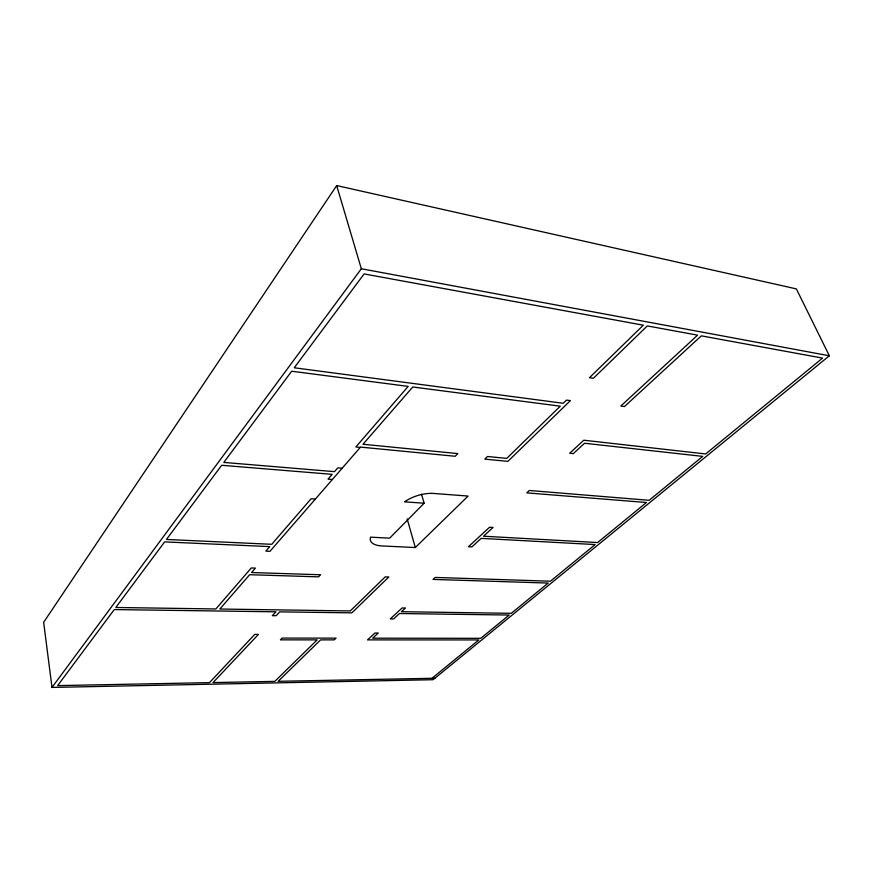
<?xml version="1.0" encoding="UTF-8"?>
<svg xmlns="http://www.w3.org/2000/svg" width="873" height="873" viewBox="0 0 873 873"><rect width="100%" height="100%" fill="white"/><g stroke="black" fill="none" stroke-linecap="round" stroke-linejoin="round"><path stroke-width="1.31" d="M336.683 185.578L43.65 622.296L51.998 687.422L433.084 679.707L829.35 355.78L796.362 288.898L336.683 185.578L361.335 268.753L51.998 687.422M424.147 503.219L389.664 538.15L370.556 537.157A24.138 10.618 -15.5 0 0 381.981 545.941L415.319 547.535L468.092 496.071L433.783 493.452A23.964 10.858 -16.3 0 0 404.646 501.833L424.147 503.219L421.506 494.227M432.015 678.299L478.819 639.931L367.533 639.887L374.986 633.012L378.271 633.023L372.662 638.185L480.783 638.316L509.188 615.039L399.474 613.523L393.592 618.935L390.275 618.892L402.104 607.968L405.443 608.023L401.449 611.7L511.272 613.326L548.189 583.066L433.052 579.41L435.191 577.435L550.437 581.211L595.146 544.566L481.176 538.368L471.9 546.902L468.441 546.727L489.535 527.259L493.027 527.467L483.522 536.208L597.601 542.548L646.446 502.51L526.768 492.874L529.354 490.484L649.13 500.305L702.71 456.383L584.572 443.255L573.277 453.644L569.665 453.273L583.808 440.21L705.668 453.96L822.573 358.105L701.335 335.843L624.49 406.534L620.812 406.043L697.592 335.156L647.308 325.924L593.411 378.271L589.482 377.693L643.314 325.192L364.117 273.926L294.256 367.773L563.238 403.282L566.512 400.096L570.407 400.62L507.857 461.359L484.831 459.133L487.472 456.492L506.733 458.39L560.27 406.185L412.765 386.979L362.993 444.259L457.834 453.589L455.226 456.273L360.516 447.107L269.986 551.31L265.839 551.136L269.746 546.618L164.637 541.893L115.803 607.477L215.871 608.961L251.304 567.952L255.407 568.094L251.544 572.535L320.587 574.761L318.59 576.857L249.656 574.707L219.843 609.016L350.291 610.947L385.244 576.857L388.823 576.966L351.863 612.857L279.698 611.864L276.075 615.705L272.332 615.661L275.944 611.809L114.254 609.572L57.64 685.611L209.487 682.642L254.763 634.387L258.441 634.398L213.023 682.577L274.809 681.376L317.183 639.876L280.408 639.854L282.143 638.076L336.061 638.141L334.25 639.876L320.62 639.876L278.138 681.311L434.863 678.245M315.382 499.05L311.094 498.756L271.743 544.305L166.459 539.449L221.666 465.287L332.187 474.345L328.008 479.179L332.351 479.528M342.161 468.234L337.786 467.863L334.523 471.649L223.804 462.417L291.691 371.221L408.193 386.39L355.835 446.987L360.254 447.413M361.335 268.753L829.35 355.78M407.145 518.824L415.319 547.535"/></g></svg>
